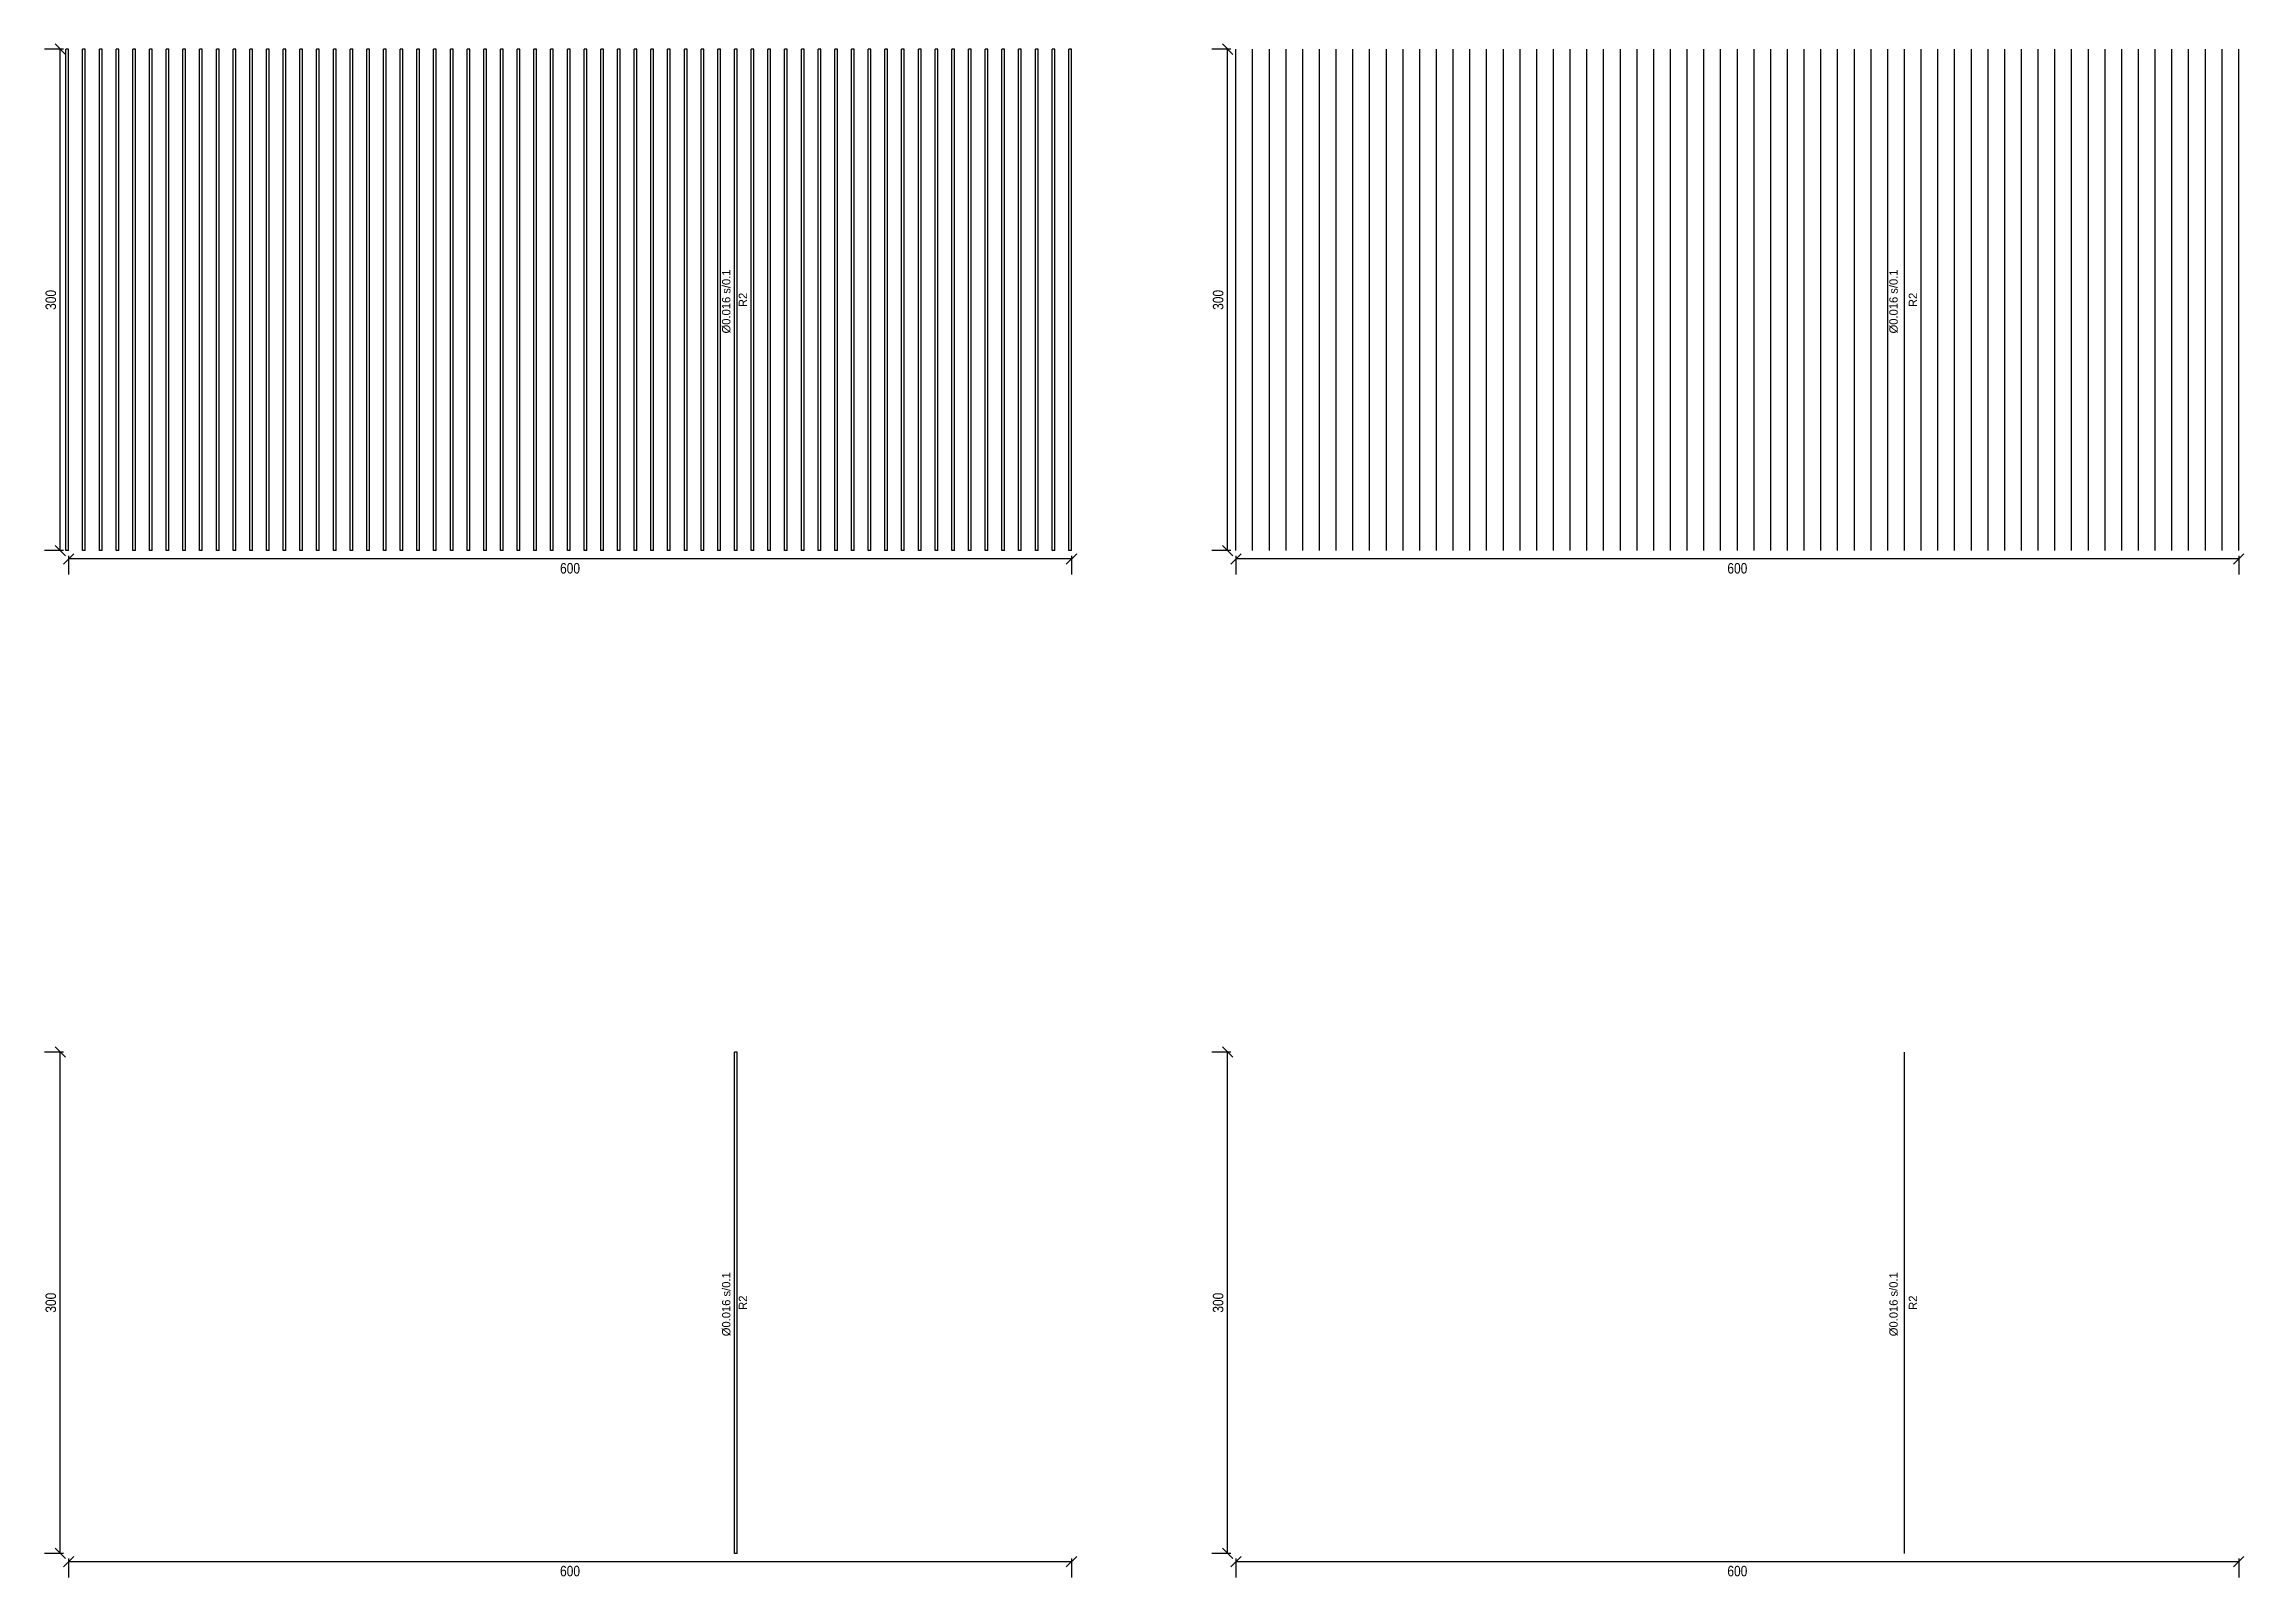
# Model space of a CAD drawing. Header units: metres. Extents: x 1.9 to 15, y -5.1 to 4.
import ezdxf
from ezdxf.enums import TextEntityAlignment as Align

# ---------------------------------------------------------------- set-up
doc = ezdxf.new("R2010")
doc.units = ezdxf.units.M
doc.styles.add('OpenSansCondensed-Light', font='OpenSansCondensed-Light.ttf')
doc.dimstyles.new('EZ_M_25_H25_CM', dxfattribs={"dimtxt": 0.0625, "dimasz": 0.0625, "dimexe": 0.09375, "dimexo": 0.03125, "dimgap": 0.025, "dimtad": 1, "dimlfac": 100, "dimzin": 12, "dimdsep": 46, "dimtxsty": 'OpenSansCondensed-Light', "dimtsz": 0.03125, "dimcen": 2.5, "dimazin": 3, "dimtfac": 0.5, "dimtmove": 2, "dimatfit": 3})

# ---------------------------------------------------------------- blocks, each defined once
blk = doc.blocks.new('_OBLIQUE')
at = {"color": 0, "linetype": 'BYBLOCK'}
blk.add_line((-0.5, -0.5), (0.5, 0.5), dxfattribs=at)
blk = doc.blocks.new('*D4')
for p, q in [((2.016, 0.96875), (2.016, 0.85625)), ((8.016, 0.95), (2.016, 0.95)), ((8.016, 0.96875), (8.016, 0.85625))]:
    blk.add_line(p, q)
at = {"layer": 'Defpoints'}
for p in [(2.016, 1), (8.016, 1), (8.016, 0.95)]:
    blk.add_point(p, dxfattribs=at)
at = {"xscale": 0.0625, "yscale": 0.0625, "rotation": 180}
for p in [(2.016, 0.95), (8.016, 0.95)]:
    blk.add_blockref('_OBLIQUE', p, dxfattribs=at)
at = {"insert": (5.016, 0.89375), "char_height": 0.0625, "attachment_point": 5, "style": 'OpenSansCondensed-Light'}
blk.add_mtext('600', dxfattribs=at)
blk = doc.blocks.new('*D8')
for p, q in [((9, 0.96875), (9, 0.85625)), ((15, 0.95), (9, 0.95)), ((15, 0.96875), (15, 0.85625))]:
    blk.add_line(p, q)
at = {"layer": 'Defpoints'}
for p in [(9, 1), (15, 1), (15, 0.95)]:
    blk.add_point(p, dxfattribs=at)
at = {"xscale": 0.0625, "yscale": 0.0625, "rotation": 180}
for p in [(9, 0.95), (15, 0.95)]:
    blk.add_blockref('_OBLIQUE', p, dxfattribs=at)
at = {"insert": (12, 0.89375), "char_height": 0.0625, "attachment_point": 5, "style": 'OpenSansCondensed-Light'}
blk.add_mtext('600', dxfattribs=at)
blk = doc.blocks.new('*D12')
for p, q in [((2.016, -5.03125), (2.016, -5.14375)), ((8.016, -5.05), (2.016, -5.05)), ((8.016, -5.03125), (8.016, -5.14375))]:
    blk.add_line(p, q)
at = {"layer": 'Defpoints'}
for p in [(2.016, -5), (8.016, -5), (8.016, -5.05)]:
    blk.add_point(p, dxfattribs=at)
at = {"xscale": 0.0625, "yscale": 0.0625, "rotation": 180}
for p in [(2.016, -5.05), (8.016, -5.05)]:
    blk.add_blockref('_OBLIQUE', p, dxfattribs=at)
at = {"insert": (5.016, -5.10625), "char_height": 0.0625, "attachment_point": 5, "style": 'OpenSansCondensed-Light'}
blk.add_mtext('600', dxfattribs=at)
blk = doc.blocks.new('*D16')
for p, q in [((9, -5.03125), (9, -5.14375)), ((15, -5.05), (9, -5.05)), ((15, -5.03125), (15, -5.14375))]:
    blk.add_line(p, q)
at = {"layer": 'Defpoints'}
for p in [(9, -5), (15, -5), (15, -5.05)]:
    blk.add_point(p, dxfattribs=at)
at = {"xscale": 0.0625, "yscale": 0.0625, "rotation": 180}
for p in [(9, -5.05), (15, -5.05)]:
    blk.add_blockref('_OBLIQUE', p, dxfattribs=at)
at = {"insert": (12, -5.10625), "char_height": 0.0625, "attachment_point": 5, "style": 'OpenSansCondensed-Light'}
blk.add_mtext('600', dxfattribs=at)

msp = doc.modelspace()

# ---------------------------------------------------------------- linework, layer by layer
for p, q in [((2, 1), (2, 4)), ((2.016, 4), (2, 4)), ((2.016, 1), (2.016, 4)), ((2.1, 1), (2.1, 4)), ((2.116, 4), (2.1, 4)), ((2.116, 1), (2.116, 4)), ((2.2, 1), (2.2, 4)), ((2.216, 4), (2.2, 4)), ((2.216, 1), (2.216, 4)), ((2.3, 1), (2.3, 4)), ((2.316, 4), (2.3, 4)), ((2.316, 1), (2.316, 4)), ((2.4, 1), (2.4, 4)), ((2.416, 4), (2.4, 4)), ((2.416, 1), (2.416, 4)), ((2.5, 1), (2.5, 4)), ((2.516, 4), (2.5, 4)), ((2.516, 1), (2.516, 4)), ((2.6, 1), (2.6, 4)), ((2.616, 4), (2.6, 4)), ((2.616, 1), (2.616, 4)), ((2.7, 1), (2.7, 4)), ((2.716, 4), (2.7, 4)), ((2.716, 1), (2.716, 4)), ((2.8, 1), (2.8, 4)), ((2.816, 4), (2.8, 4)), ((2.816, 1), (2.816, 4)), ((2.9, 1), (2.9, 4)), ((2.916, 4), (2.9, 4)), ((2.916, 1), (2.916, 4)), ((3, 1), (3, 4)), ((3.016, 4), (3, 4)), ((3.016, 1), (3.016, 4)), ((3.1, 1), (3.1, 4)), ((3.116, 4), (3.1, 4)), ((3.116, 1), (3.116, 4)), ((3.2, 1), (3.2, 4)), ((3.216, 4), (3.2, 4)), ((3.216, 1), (3.216, 4)), ((3.3, 1), (3.3, 4)), ((3.316, 4), (3.3, 4)), ((3.316, 1), (3.316, 4)), ((3.4, 1), (3.4, 4)), ((3.416, 4), (3.4, 4)), ((3.416, 1), (3.416, 4)), ((3.5, 1), (3.5, 4)), ((3.516, 4), (3.5, 4)), ((3.516, 1), (3.516, 4)), ((3.6, 1), (3.6, 4)), ((3.616, 4), (3.6, 4)), ((3.616, 1), (3.616, 4)), ((3.7, 1), (3.7, 4)), ((3.716, 4), (3.7, 4)), ((3.716, 1), (3.716, 4)), ((3.8, 1), (3.8, 4)), ((3.816, 4), (3.8, 4)), ((3.816, 1), (3.816, 4)), ((3.9, 1), (3.9, 4)), ((3.916, 4), (3.9, 4)), ((3.916, 1), (3.916, 4)), ((4, 1), (4, 4)), ((4.016, 4), (4, 4)), ((4.016, 1), (4.016, 4)), ((4.1, 1), (4.1, 4)), ((4.116, 4), (4.1, 4)), ((4.116, 1), (4.116, 4)), ((4.2, 1), (4.2, 4)), ((4.216, 4), (4.2, 4)), ((4.216, 1), (4.216, 4)), ((4.3, 1), (4.3, 4)), ((4.316, 4), (4.3, 4)), ((4.316, 1), (4.316, 4)), ((4.4, 1), (4.4, 4)), ((4.416, 4), (4.4, 4)), ((4.416, 1), (4.416, 4)), ((4.5, 1), (4.5, 4)), ((4.516, 4), (4.5, 4)), ((4.516, 1), (4.516, 4)), ((4.6, 1), (4.6, 4)), ((4.616, 4), (4.6, 4)), ((4.616, 1), (4.616, 4)), ((4.7, 1), (4.7, 4)), ((4.716, 4), (4.7, 4)), ((4.716, 1), (4.716, 4)), ((4.8, 1), (4.8, 4)), ((4.816, 4), (4.8, 4)), ((4.816, 1), (4.816, 4)), ((4.9, 1), (4.9, 4)), ((4.916, 4), (4.9, 4)), ((4.916, 1), (4.916, 4)), ((5, 1), (5, 4)), ((5.016, 4), (5, 4)), ((5.016, 1), (5.016, 4)), ((5.1, 1), (5.1, 4)), ((5.116, 4), (5.1, 4)), ((5.116, 1), (5.116, 4)), ((5.2, 1), (5.2, 4)), ((5.216, 4), (5.2, 4)), ((5.216, 1), (5.216, 4)), ((5.3, 1), (5.3, 4)), ((5.316, 4), (5.3, 4)), ((5.316, 1), (5.316, 4)), ((5.4, 1), (5.4, 4)), ((5.416, 4), (5.4, 4)), ((5.416, 1), (5.416, 4)), ((5.5, 1), (5.5, 4)), ((5.516, 4), (5.5, 4)), ((5.516, 1), (5.516, 4)), ((5.6, 1), (5.6, 4)), ((5.616, 4), (5.6, 4)), ((5.616, 1), (5.616, 4)), ((5.7, 1), (5.7, 4)), ((5.716, 4), (5.7, 4)), ((5.716, 1), (5.716, 4)), ((5.8, 1), (5.8, 4)), ((5.816, 4), (5.8, 4)), ((5.816, 1), (5.816, 4)), ((5.9, 1), (5.9, 4)), ((5.916, 4), (5.9, 4)), ((5.916, 1), (5.916, 4)), ((6, 1), (6, 4)), ((6.016, 4), (6, 4)), ((6.016, 1), (6.016, 4)), ((6.1, 1), (6.1, 4)), ((6.116, 4), (6.1, 4)), ((6.116, 1), (6.116, 4)), ((6.2, 1), (6.2, 4)), ((6.216, 4), (6.2, 4)), ((6.216, 1), (6.216, 4)), ((6.3, 1), (6.3, 4)), ((6.316, 4), (6.3, 4)), ((6.316, 1), (6.316, 4)), ((6.4, 1), (6.4, 4)), ((6.416, 4), (6.4, 4)), ((6.416, 1), (6.416, 4)), ((6.5, 1), (6.5, 4)), ((6.516, 4), (6.5, 4)), ((6.516, 1), (6.516, 4)), ((6.6, 1), (6.6, 4)), ((6.616, 4), (6.6, 4)), ((6.616, 1), (6.616, 4)), ((6.7, 1), (6.7, 4)), ((6.716, 4), (6.7, 4)), ((6.716, 1), (6.716, 4)), ((6.8, 1), (6.8, 4)), ((6.816, 4), (6.8, 4)), ((6.816, 1), (6.816, 4)), ((6.9, 1), (6.9, 4)), ((6.916, 4), (6.9, 4)), ((6.916, 1), (6.916, 4)), ((7, 1), (7, 4)), ((7.016, 4), (7, 4)), ((7.016, 1), (7.016, 4)), ((7.1, 1), (7.1, 4)), ((7.116, 4), (7.1, 4)), ((7.116, 1), (7.116, 4)), ((7.2, 1), (7.2, 4)), ((7.216, 4), (7.2, 4)), ((7.216, 1), (7.216, 4)), ((7.3, 1), (7.3, 4)), ((7.316, 4), (7.3, 4)), ((7.316, 1), (7.316, 4)), ((7.4, 1), (7.4, 4)), ((7.416, 4), (7.4, 4)), ((7.416, 1), (7.416, 4)), ((7.5, 1), (7.5, 4)), ((7.516, 4), (7.5, 4)), ((7.516, 1), (7.516, 4)), ((7.6, 1), (7.6, 4)), ((7.616, 4), (7.6, 4)), ((7.616, 1), (7.616, 4)), ((7.7, 1), (7.7, 4)), ((7.716, 4), (7.7, 4)), ((7.716, 1), (7.716, 4)), ((7.8, 1), (7.8, 4)), ((7.816, 4), (7.8, 4)), ((7.816, 1), (7.816, 4)), ((7.9, 1), (7.9, 4)), ((7.916, 4), (7.9, 4)), ((7.916, 1), (7.916, 4)), ((8, 1), (8, 4)), ((8.016, 4), (8, 4)), ((8.016, 1), (8.016, 4)), ((9, 1), (9, 4)), ((9.1, 1), (9.1, 4)), ((9.2, 1), (9.2, 4)), ((9.3, 1), (9.3, 4)), ((9.4, 1), (9.4, 4)), ((9.5, 1), (9.5, 4)), ((9.6, 1), (9.6, 4)), ((9.7, 1), (9.7, 4)), ((9.8, 1), (9.8, 4)), ((9.9, 1), (9.9, 4)), ((10, 1), (10, 4)), ((10.1, 1), (10.1, 4)), ((10.2, 1), (10.2, 4)), ((10.3, 1), (10.3, 4)), ((10.4, 1), (10.4, 4)), ((10.5, 1), (10.5, 4)), ((10.6, 1), (10.6, 4)), ((10.7, 1), (10.7, 4)), ((10.8, 1), (10.8, 4)), ((10.9, 1), (10.9, 4)), ((11, 1), (11, 4)), ((11.1, 1), (11.1, 4)), ((11.2, 1), (11.2, 4)), ((11.3, 1), (11.3, 4)), ((11.4, 1), (11.4, 4)), ((11.5, 1), (11.5, 4)), ((11.6, 1), (11.6, 4)), ((11.7, 1), (11.7, 4)), ((11.8, 1), (11.8, 4)), ((11.9, 1), (11.9, 4)), ((12, 1), (12, 4)), ((12.1, 1), (12.1, 4)), ((12.2, 1), (12.2, 4)), ((12.3, 1), (12.3, 4)), ((12.4, 1), (12.4, 4)), ((12.5, 1), (12.5, 4)), ((12.6, 1), (12.6, 4)), ((12.7, 1), (12.7, 4)), ((12.8, 1), (12.8, 4)), ((12.9, 1), (12.9, 4)), ((13, 1), (13, 4)), ((13.1, 1), (13.1, 4)), ((13.2, 1), (13.2, 4)), ((13.3, 1), (13.3, 4)), ((13.4, 1), (13.4, 4)), ((13.5, 1), (13.5, 4)), ((13.6, 1), (13.6, 4)), ((13.7, 1), (13.7, 4)), ((13.8, 1), (13.8, 4)), ((13.9, 1), (13.9, 4)), ((14, 1), (14, 4)), ((14.1, 1), (14.1, 4)), ((14.2, 1), (14.2, 4)), ((14.3, 1), (14.3, 4)), ((14.4, 1), (14.4, 4)), ((14.5, 1), (14.5, 4)), ((14.6, 1), (14.6, 4)), ((14.7, 1), (14.7, 4)), ((14.8, 1), (14.8, 4)), ((14.9, 1), (14.9, 4)), ((15, 1), (15, 4)), ((2.016, 1), (2, 1)), ((2.116, 1), (2.1, 1)), ((2.216, 1), (2.2, 1)), ((2.316, 1), (2.3, 1)), ((2.416, 1), (2.4, 1)), ((2.516, 1), (2.5, 1)), ((2.616, 1), (2.6, 1)), ((2.716, 1), (2.7, 1)), ((2.816, 1), (2.8, 1)), ((2.916, 1), (2.9, 1)), ((3.016, 1), (3, 1)), ((3.116, 1), (3.1, 1)), ((3.216, 1), (3.2, 1)), ((3.316, 1), (3.3, 1)), ((3.416, 1), (3.4, 1)), ((3.516, 1), (3.5, 1)), ((3.616, 1), (3.6, 1)), ((3.716, 1), (3.7, 1)), ((3.816, 1), (3.8, 1)), ((3.916, 1), (3.9, 1)), ((4.016, 1), (4, 1)), ((4.116, 1), (4.1, 1)), ((4.216, 1), (4.2, 1)), ((4.316, 1), (4.3, 1)), ((4.416, 1), (4.4, 1)), ((4.516, 1), (4.5, 1)), ((4.616, 1), (4.6, 1)), ((4.716, 1), (4.7, 1)), ((4.816, 1), (4.8, 1)), ((4.916, 1), (4.9, 1)), ((5.016, 1), (5, 1)), ((5.116, 1), (5.1, 1)), ((5.216, 1), (5.2, 1)), ((5.316, 1), (5.3, 1)), ((5.416, 1), (5.4, 1)), ((5.516, 1), (5.5, 1)), ((5.616, 1), (5.6, 1)), ((5.716, 1), (5.7, 1)), ((5.816, 1), (5.8, 1)), ((5.916, 1), (5.9, 1)), ((6.016, 1), (6, 1)), ((6.116, 1), (6.1, 1)), ((6.216, 1), (6.2, 1)), ((6.316, 1), (6.3, 1)), ((6.416, 1), (6.4, 1)), ((6.516, 1), (6.5, 1)), ((6.616, 1), (6.6, 1)), ((6.716, 1), (6.7, 1)), ((6.816, 1), (6.8, 1)), ((6.916, 1), (6.9, 1)), ((7.016, 1), (7, 1)), ((7.116, 1), (7.1, 1)), ((7.216, 1), (7.2, 1)), ((7.316, 1), (7.3, 1)), ((7.416, 1), (7.4, 1)), ((7.516, 1), (7.5, 1)), ((7.616, 1), (7.6, 1)), ((7.716, 1), (7.7, 1)), ((7.816, 1), (7.8, 1)), ((7.916, 1), (7.9, 1)), ((8.016, 1), (8, 1)), ((6, -5), (6, -2)), ((6.016, -2), (6, -2)), ((6.016, -5), (6.016, -2)), ((13, -5), (13, -2)), ((6.016, -5), (6, -5))]:
    msp.add_line(p, q)

# ---------------------------------------------------------------- texts
for s, p in [('Ø0.016 s/0.1 ', (5.95, 2.5)), ('Ø0.016 s/0.1 ', (12.934, 2.5)), ('R2', (6.05, 2.5)), ('R2', (13.05, 2.5)), ('Ø0.016 s/0.1 ', (5.95, -3.5)), ('Ø0.016 s/0.1 ', (12.934, -3.5)), ('R2', (6.05, -3.5)), ('R2', (13.05, -3.5))]:
    msp.add_text(s, height=0.05, rotation=90).set_placement(p, align=Align.MIDDLE)

# ---------------------------------------------------------------- dimensions: what is measured, and where the dimension line sits
for base, p1, p2 in [((1.966, 1), (2.016, 1), (2.016, 4)), ((8.95, 1), (9, 1), (9, 4)), ((1.966, -5), (2.016, -5), (2.016, -2)), ((8.95, -5), (9, -5), (9, -2))]:
    msp.add_linear_dim(base=base, p1=p1, p2=p2, angle=90, text_rotation=90, dimstyle='EZ_M_25_H25_CM').render()
for base, p1, p2, picture, middle in [((8.016, 0.95), (8.016, 1), (2.016, 1), '*D4', (5.016, 0.89375)), ((15, 0.95), (15, 1), (9, 1), '*D8', (12, 0.89375)), ((8.016, -5.05), (8.016, -5), (2.016, -5), '*D12', (5.016, -5.10625)), ((15, -5.05), (15, -5), (9, -5), '*D16', (12, -5.10625))]:
    dim = msp.add_linear_dim(base=base, p1=p1, p2=p2, angle=180, dimstyle='EZ_M_25_H25_CM')
    dim.commit()
    dim.dimension.update_dxf_attribs({"geometry": picture, "text_midpoint": middle})

doc.saveas('drawing.dxf')
